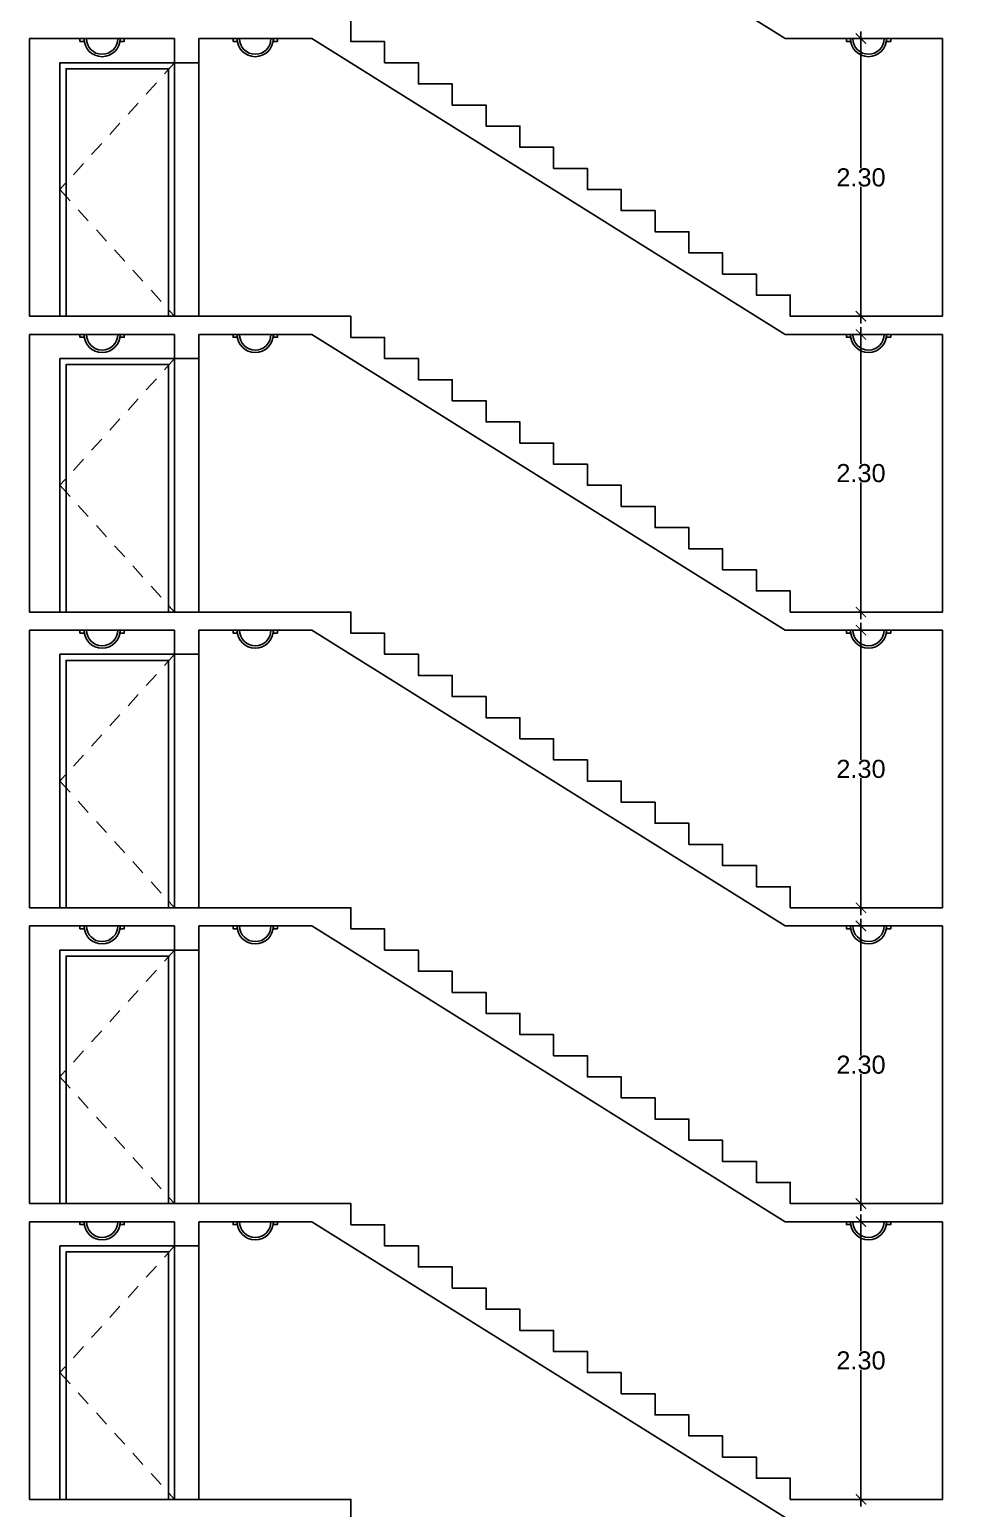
# Model space of a CAD drawing. Header units: millimetres. Extents: x 1217 to 2428, y 234 to 644.
# Drawn here: x 2189.37 to 2197.03, y 406.73 to 418.98 of the extents above; entities that cross this region are included whole.
import ezdxf

# ---------------------------------------------------------------- set-up
doc = ezdxf.new("R2010")
doc.units = ezdxf.units.MM
doc.linetypes.add('HIDDEN2', pattern=[0.1875, 0.125, -0.0625])
doc.layers.get('0').update_dxf_attribs({"lineweight": 5})
for name, color, linetype in [('0.1', 251, 'Continuous'), ('0.3', 6, 'Continuous'), ('MURO', 5, 'Continuous')]:
    doc.layers.add(name, color=color, linetype=linetype)
doc.styles.add('INTERARQ', font='arial.ttf')
doc.dimstyles.new('ESCALA_1-50', dxfattribs={"dimtxt": 0.15, "dimasz": 0.06, "dimexe": 0.18, "dimexo": 0.0625, "dimgap": 0, "dimtad": 0, "dimtih": 1, "dimtoh": 1, "dimzin": 0, "dimdsep": 46, "dimtxsty": 'INTERARQ', "dimblk": 'DIMTICK', "dimcen": 0, "dimse1": 1, "dimse2": 1, "dimclrd": 256, "dimclre": 1, "dimclrt": 2, "dimadec": 0, "dimazin": 0, "dimtfac": 4.5, "dimtofl": 0, "dimtmove": 2, "dimatfit": 3, "dimldrblk": 'DIMTICK', "dimfxl": 1, "dimtolj": 1, "dimtzin": 0, "dimarcsym": 0})

# ---------------------------------------------------------------- blocks, each defined once
blk = doc.blocks.new('DIMTICK')
at = {"color": 1}
for p, q in [((-1, 0), (1, 0)), ((0, 1), (0, -1))]:
    blk.add_line(p, q, dxfattribs=at)
at = {"color": 3, "const_width": 0.141}
blk.add_lwpolyline([(0.71, 0.71), (-0.71, -0.71)], dxfattribs=at)
blk = doc.blocks.new('*D1642')
at = {"layer": '0.1', "lineweight": -2, "ltscale": 3, "transparency": 16777216}
for p, q in [((2196.254, 418.841), (2196.254, 417.828)), ((2196.254, 416.661), (2196.254, 417.674))]:
    blk.add_line(p, q, dxfattribs=at)
at = {"layer": 'Defpoints', "color": 0, "ltscale": 3, "transparency": 16777216}
for p in [(2196.254, 418.901), (2196.667, 418.901, 0), (2196.667, 416.601, 0)]:
    blk.add_point(p, dxfattribs=at)
at = {"layer": '0.1', "lineweight": -2, "ltscale": 3, "transparency": 16777216, "xscale": 0.06, "yscale": 0.06, "zscale": 0.06}
for p, rotation in [((2196.254, 418.901), 90), ((2196.254, 416.601), 270)]:
    blk.add_blockref('DIMTICK', p, dxfattribs=dict(at, rotation=rotation))
at = {"layer": '0.1', "color": 2, "ltscale": 3, "transparency": 16777216, "insert": (2196.254, 417.751), "char_height": 0.15, "attachment_point": 5, "style": 'INTERARQ'}
blk.add_mtext('\\A1;2.30', dxfattribs=at)
blk = doc.blocks.new('*D1643')
at = {"layer": '0.1', "lineweight": -2, "ltscale": 3, "transparency": 16777216}
for p, q in [((2196.254, 416.391), (2196.254, 415.378)), ((2196.254, 414.211), (2196.254, 415.224))]:
    blk.add_line(p, q, dxfattribs=at)
at = {"layer": 'Defpoints', "color": 0, "ltscale": 3, "transparency": 16777216}
for p in [(2196.254, 416.451), (2196.667, 416.451, 0), (2196.667, 414.151, 0)]:
    blk.add_point(p, dxfattribs=at)
at = {"layer": '0.1', "lineweight": -2, "ltscale": 3, "transparency": 16777216, "xscale": 0.06, "yscale": 0.06, "zscale": 0.06}
for p, rotation in [((2196.254, 416.451), 90), ((2196.254, 414.151), 270)]:
    blk.add_blockref('DIMTICK', p, dxfattribs=dict(at, rotation=rotation))
at = {"layer": '0.1', "color": 2, "ltscale": 3, "transparency": 16777216, "insert": (2196.254, 415.301), "char_height": 0.15, "attachment_point": 5, "style": 'INTERARQ'}
blk.add_mtext('\\A1;2.30', dxfattribs=at)
blk = doc.blocks.new('*D1644')
at = {"layer": '0.1', "lineweight": -2, "ltscale": 3, "transparency": 16777216}
for p, q in [((2196.254, 413.941), (2196.254, 412.928)), ((2196.254, 411.761), (2196.254, 412.774))]:
    blk.add_line(p, q, dxfattribs=at)
at = {"layer": 'Defpoints', "color": 0, "ltscale": 3, "transparency": 16777216}
for p in [(2196.254, 414.001), (2196.667, 414.001, 0), (2196.667, 411.701, 0)]:
    blk.add_point(p, dxfattribs=at)
at = {"layer": '0.1', "lineweight": -2, "ltscale": 3, "transparency": 16777216, "xscale": 0.06, "yscale": 0.06, "zscale": 0.06}
for p, rotation in [((2196.254, 414.001), 90), ((2196.254, 411.701), 270)]:
    blk.add_blockref('DIMTICK', p, dxfattribs=dict(at, rotation=rotation))
at = {"layer": '0.1', "color": 2, "ltscale": 3, "transparency": 16777216, "insert": (2196.254, 412.851), "char_height": 0.15, "attachment_point": 5, "style": 'INTERARQ'}
blk.add_mtext('\\A1;2.30', dxfattribs=at)
blk = doc.blocks.new('*D1645')
at = {"layer": '0.1', "lineweight": -2, "ltscale": 3, "transparency": 16777216}
for p, q in [((2196.254, 411.491), (2196.254, 410.478)), ((2196.254, 409.311), (2196.254, 410.324))]:
    blk.add_line(p, q, dxfattribs=at)
at = {"layer": 'Defpoints', "color": 0, "ltscale": 3, "transparency": 16777216}
for p in [(2196.254, 411.551), (2196.667, 411.551, 0), (2196.667, 409.251, 0)]:
    blk.add_point(p, dxfattribs=at)
at = {"layer": '0.1', "lineweight": -2, "ltscale": 3, "transparency": 16777216, "xscale": 0.06, "yscale": 0.06, "zscale": 0.06}
for p, rotation in [((2196.254, 411.551), 90), ((2196.254, 409.251), 270)]:
    blk.add_blockref('DIMTICK', p, dxfattribs=dict(at, rotation=rotation))
at = {"layer": '0.1', "color": 2, "ltscale": 3, "transparency": 16777216, "insert": (2196.254, 410.401), "char_height": 0.15, "attachment_point": 5, "style": 'INTERARQ'}
blk.add_mtext('\\A1;2.30', dxfattribs=at)
blk = doc.blocks.new('*D1646')
at = {"layer": '0.1', "lineweight": -2, "ltscale": 3, "transparency": 16777216}
for p, q in [((2196.254, 409.041), (2196.254, 408.028)), ((2196.254, 406.861), (2196.254, 407.874))]:
    blk.add_line(p, q, dxfattribs=at)
at = {"layer": 'Defpoints', "color": 0, "ltscale": 3, "transparency": 16777216}
for p in [(2196.254, 409.101), (2196.667, 409.101, 0), (2196.667, 406.801, 0)]:
    blk.add_point(p, dxfattribs=at)
at = {"layer": '0.1', "lineweight": -2, "ltscale": 3, "transparency": 16777216, "xscale": 0.06, "yscale": 0.06, "zscale": 0.06}
for p, rotation in [((2196.254, 409.101), 90), ((2196.254, 406.801), 270)]:
    blk.add_blockref('DIMTICK', p, dxfattribs=dict(at, rotation=rotation))
at = {"layer": '0.1', "color": 2, "ltscale": 3, "transparency": 16777216, "insert": (2196.254, 407.951), "char_height": 0.15, "attachment_point": 5, "style": 'INTERARQ'}
blk.add_mtext('\\A1;2.30', dxfattribs=at)
blk = doc.blocks.new('*D1715')
at = {"layer": '0.1', "lineweight": -2, "ltscale": 3, "transparency": 16777216}
for start, end in [(101.3456, 137.7192), (142.207, 178.6544)]:
    blk.add_arc((2205.617, 387.071), 2.555, start, end, dxfattribs=at)
at = {"layer": 'Defpoints', "color": 0, "ltscale": 3, "transparency": 16777216}
for p in [(2196.562, 438.421, 0), (2204.091, 389.12), (2205.599, 387.171, 0), (2197.128, 387.071, 0), (2205.387, 387.071, 0)]:
    blk.add_point(p, dxfattribs=at)
at = {"layer": '0.1', "lineweight": -2, "ltscale": 3, "transparency": 16777216, "xscale": 0.06, "yscale": 0.06, "zscale": 0.06}
for p, rotation in [((2205.173, 389.587), 10.67281767583628), ((2203.062, 387.071), 269.3271823241639)]:
    blk.add_blockref('DIMTICK', p, dxfattribs=dict(at, rotation=rotation))
at = {"layer": '0.1', "color": 2, "ltscale": 3, "transparency": 16777216, "insert": (2203.66, 388.713), "char_height": 0.15, "attachment_point": 5, "style": 'INTERARQ'}
blk.add_mtext('\\A1;80°', dxfattribs=at)

msp = doc.modelspace()

# ---------------------------------------------------------------- linework, layer by layer
at = {"layer": '0.1', "linetype": 'ByBlock', "elevation": 0}
for points in [[(2189.81794, 418.90099), (2189.78415, 418.90099), (2189.78415, 418.87753), (2189.81794, 418.87753)], [(2190.15083, 418.90099), (2190.11704, 418.90099), (2190.11704, 418.87753), (2190.15083, 418.87753)], [(2191.08704, 418.90099), (2191.05326, 418.90099), (2191.05326, 418.87753), (2191.08704, 418.87753)], [(2191.41994, 418.90099), (2191.38615, 418.90099), (2191.38615, 418.87753), (2191.41994, 418.87753)], [(2196.16705, 418.90099), (2196.13327, 418.90099), (2196.13327, 418.87753), (2196.16705, 418.87753)], [(2196.49995, 418.90099), (2196.46616, 418.90099), (2196.46616, 418.87753), (2196.49995, 418.87753)], [(2189.81794, 416.45099), (2189.78415, 416.45099), (2189.78415, 416.42753), (2189.81794, 416.42753)], [(2190.15083, 416.45099), (2190.11704, 416.45099), (2190.11704, 416.42753), (2190.15083, 416.42753)], [(2191.08704, 416.45099), (2191.05326, 416.45099), (2191.05326, 416.42753), (2191.08704, 416.42753)], [(2191.41994, 416.45099), (2191.38615, 416.45099), (2191.38615, 416.42753), (2191.41994, 416.42753)], [(2196.16705, 416.45099), (2196.13327, 416.45099), (2196.13327, 416.42753), (2196.16705, 416.42753)], [(2196.49995, 416.45099), (2196.46616, 416.45099), (2196.46616, 416.42753), (2196.49995, 416.42753)], [(2189.81794, 414.00099), (2189.78415, 414.00099), (2189.78415, 413.97753), (2189.81794, 413.97753)], [(2190.15083, 414.00099), (2190.11704, 414.00099), (2190.11704, 413.97753), (2190.15083, 413.97753)], [(2191.08704, 414.00099), (2191.05326, 414.00099), (2191.05326, 413.97753), (2191.08704, 413.97753)], [(2191.41994, 414.00099), (2191.38615, 414.00099), (2191.38615, 413.97753), (2191.41994, 413.97753)], [(2196.16705, 414.00099), (2196.13327, 414.00099), (2196.13327, 413.97753), (2196.16705, 413.97753)], [(2196.49995, 414.00099), (2196.46616, 414.00099), (2196.46616, 413.97753), (2196.49995, 413.97753)], [(2189.81794, 411.55099), (2189.78415, 411.55099), (2189.78415, 411.52753), (2189.81794, 411.52753)], [(2190.15083, 411.55099), (2190.11704, 411.55099), (2190.11704, 411.52753), (2190.15083, 411.52753)], [(2191.08704, 411.55099), (2191.05326, 411.55099), (2191.05326, 411.52753), (2191.08704, 411.52753)], [(2191.41994, 411.55099), (2191.38615, 411.55099), (2191.38615, 411.52753), (2191.41994, 411.52753)], [(2196.16705, 411.55099), (2196.13327, 411.55099), (2196.13327, 411.52753), (2196.16705, 411.52753)], [(2196.49995, 411.55099), (2196.46616, 411.55099), (2196.46616, 411.52753), (2196.49995, 411.52753)], [(2189.81794, 409.10099), (2189.78415, 409.10099), (2189.78415, 409.07753), (2189.81794, 409.07753)], [(2190.15083, 409.10099), (2190.11704, 409.10099), (2190.11704, 409.07753), (2190.15083, 409.07753)], [(2191.08704, 409.10099), (2191.05326, 409.10099), (2191.05326, 409.07753), (2191.08704, 409.07753)], [(2191.41994, 409.10099), (2191.38615, 409.10099), (2191.38615, 409.07753), (2191.41994, 409.07753)], [(2196.16705, 409.10099), (2196.13327, 409.10099), (2196.13327, 409.07753), (2196.16705, 409.07753)], [(2196.49995, 409.10099), (2196.46616, 409.10099), (2196.46616, 409.07753), (2196.49995, 409.07753)]]:
    msp.add_lwpolyline(points, close=True, dxfattribs=at)
at = {"layer": '0.1', "linetype": 'HIDDEN2', "elevation": 0}
for points in [[(2195.99113, 418.90099), (2196.92811, 418.90099)], [(2190.56811, 418.70099), (2189.6187, 417.65099), (2190.56811, 416.60099)], [(2195.99113, 416.45099), (2196.92811, 416.45099)], [(2190.56811, 416.25099), (2189.6187, 415.20099), (2190.56811, 414.15099)], [(2195.99113, 414.00099), (2196.92811, 414.00099)], [(2190.56811, 413.80099), (2189.6187, 412.75099), (2190.56811, 411.70099)], [(2190.56811, 411.35099), (2189.6187, 410.30099), (2190.56811, 409.25099)], [(2190.56811, 408.90099), (2189.6187, 407.85099), (2190.56811, 406.80099)]]:
    msp.add_lwpolyline(points, dxfattribs=at)
at = {"layer": '0.1', "ltscale": 3, "elevation": 0}
for points in [[(2189.6187, 416.60099), (2189.6187, 418.70099), (2190.56811, 418.70099), (2190.56811, 416.60099)], [(2189.6687, 416.60099), (2189.6687, 418.65099), (2190.51811, 418.65099), (2190.51811, 416.60099)], [(2190.76811, 418.70099), (2190.76811, 416.60099)], [(2189.6187, 414.15099), (2189.6187, 416.25099), (2190.56811, 416.25099), (2190.56811, 414.15099)], [(2189.6687, 414.15099), (2189.6687, 416.20099), (2190.51811, 416.20099), (2190.51811, 414.15099)], [(2190.76811, 416.25099), (2190.76811, 414.15099)], [(2189.6187, 411.70099), (2189.6187, 413.80099), (2190.56811, 413.80099), (2190.56811, 411.70099)], [(2189.6687, 411.70099), (2189.6687, 413.75099), (2190.51811, 413.75099), (2190.51811, 411.70099)], [(2190.76811, 413.80099), (2190.76811, 411.70099)], [(2189.6187, 409.25099), (2189.6187, 411.35099), (2190.56811, 411.35099), (2190.56811, 409.25099)], [(2189.6687, 409.25099), (2189.6687, 411.30099), (2190.51811, 411.30099), (2190.51811, 409.25099)], [(2190.76811, 411.35099), (2190.76811, 409.25099)], [(2189.6187, 406.80099), (2189.6187, 408.90099), (2190.56811, 408.90099), (2190.56811, 406.80099)], [(2189.6687, 406.80099), (2189.6687, 408.85099), (2190.51811, 408.85099), (2190.51811, 406.80099)], [(2190.76811, 408.90099), (2190.76811, 406.80099)]]:
    msp.add_lwpolyline(points, dxfattribs=at)
at = {"layer": '0.1', "linetype": 'ByBlock'}
for centre, radius in [((2189.96749, 418.90099, 0), 0.14955), ((2189.96749, 418.90099, 0), 0.12955), ((2191.2366, 418.90099, 0), 0.14955), ((2191.2366, 418.90099, 0), 0.12955), ((2196.31661, 418.90099, 0), 0.14955), ((2196.31661, 418.90099, 0), 0.12955), ((2189.96749, 416.45099, 0), 0.14955), ((2189.96749, 416.45099, 0), 0.12955), ((2191.2366, 416.45099, 0), 0.14955), ((2191.2366, 416.45099, 0), 0.12955), ((2196.31661, 416.45099, 0), 0.14955), ((2196.31661, 416.45099, 0), 0.12955), ((2189.96749, 414.00099, 0), 0.14955), ((2189.96749, 414.00099, 0), 0.12955), ((2191.2366, 414.00099, 0), 0.14955), ((2191.2366, 414.00099, 0), 0.12955), ((2196.31661, 414.00099, 0), 0.14955), ((2196.31661, 414.00099, 0), 0.12955), ((2189.96749, 411.55099, 0), 0.14955), ((2189.96749, 411.55099, 0), 0.12955), ((2191.2366, 411.55099, 0), 0.14955), ((2191.2366, 411.55099, 0), 0.12955), ((2196.31661, 411.55099, 0), 0.14955), ((2196.31661, 411.55099, 0), 0.12955), ((2189.96749, 409.10099, 0), 0.14955), ((2189.96749, 409.10099, 0), 0.12955), ((2191.2366, 409.10099, 0), 0.14955), ((2191.2366, 409.10099, 0), 0.12955), ((2196.31661, 409.10099, 0), 0.14955), ((2196.31661, 409.10099, 0), 0.12955)]:
    msp.add_arc(centre, radius, 180, 0, dxfattribs=at)
at = {"layer": '0.3', "elevation": 0}
for points in [[(2190.56811, 418.70099), (2190.56811, 416.60099)], [(2190.76811, 418.70099), (2190.76811, 416.60099)], [(2190.56811, 416.25099), (2190.56811, 414.15099)], [(2190.76811, 416.25099), (2190.76811, 414.15099)], [(2190.56811, 413.80099), (2190.56811, 411.70099)], [(2190.76811, 413.80099), (2190.76811, 411.70099)], [(2190.56811, 411.35099), (2190.56811, 409.25099)], [(2190.76811, 411.35099), (2190.76811, 409.25099)], [(2190.56811, 408.90099), (2190.56811, 406.80099)], [(2190.76811, 408.90099), (2190.76811, 406.80099)]]:
    msp.add_lwpolyline(points, dxfattribs=at)
at = {"layer": 'MURO', "ltscale": 3}
for p, q in [((2191.70509, 418.90099, 0), (2190.76811, 418.90099, 0)), ((2191.70509, 416.45099, 0), (2190.76811, 416.45099, 0)), ((2191.70509, 414.00099, 0), (2190.76811, 414.00099, 0)), ((2191.70509, 411.55099, 0), (2190.76811, 411.55099, 0)), ((2191.70509, 409.10099, 0), (2190.76811, 409.10099, 0))]:
    msp.add_line(p, q, dxfattribs=at)
at = {"layer": 'MURO', "ltscale": 3, "elevation": 0}
for points in [[(2195.62509, 418.90099), (2191.70509, 421.35099)], [(2192.02811, 419.05099), (2192.02811, 418.87599), (2192.30811, 418.87599), (2192.30811, 418.70099), (2192.58811, 418.70099), (2192.58811, 418.52599), (2192.86811, 418.52599), (2192.86811, 418.35099), (2193.14811, 418.35099), (2193.14811, 418.17599), (2193.42811, 418.17599), (2193.42811, 418.00099), (2193.70811, 418.00099), (2193.70811, 417.82599), (2193.98811, 417.82599), (2193.98811, 417.65099), (2194.26811, 417.65099), (2194.26811, 417.47599), (2194.54811, 417.47599), (2194.54811, 417.30099), (2194.82811, 417.30099), (2194.82811, 417.12599), (2195.10811, 417.12599), (2195.10811, 416.95099), (2195.38811, 416.95099), (2195.38811, 416.77599), (2195.66811, 416.77599), (2195.66811, 416.60099), (2196.92811, 416.60099)], [(2189.36687, 418.90099), (2189.36687, 416.60099)], [(2190.56811, 418.90099), (2189.36687, 418.90099)], [(2190.56811, 418.90099), (2190.56811, 418.70099), (2190.76811, 418.70099), (2190.76811, 418.90099)], [(2191.70509, 418.90099), (2190.76811, 418.90099)], [(2195.62509, 416.45099), (2191.70509, 418.90099)], [(2196.92791, 418.90099), (2195.62509, 418.90099)], [(2195.75093, 418.90099), (2196.92791, 418.90099)], [(2196.92791, 416.60099), (2196.92791, 418.90099)], [(2189.36687, 416.60099), (2192.02811, 416.60099), (2192.02811, 416.42599), (2192.30811, 416.42599), (2192.30811, 416.25099), (2192.58811, 416.25099), (2192.58811, 416.07599), (2192.86811, 416.07599), (2192.86811, 415.90099), (2193.14811, 415.90099), (2193.14811, 415.72599), (2193.42811, 415.72599), (2193.42811, 415.55099), (2193.70811, 415.55099), (2193.70811, 415.37599), (2193.98811, 415.37599), (2193.98811, 415.20099), (2194.26811, 415.20099), (2194.26811, 415.02599), (2194.54811, 415.02599), (2194.54811, 414.85099), (2194.82811, 414.85099), (2194.82811, 414.67599), (2195.10811, 414.67599), (2195.10811, 414.50099), (2195.38811, 414.50099), (2195.38811, 414.32599), (2195.66811, 414.32599), (2195.66811, 414.15099), (2196.92811, 414.15099)], [(2189.36687, 416.45099), (2189.36687, 414.15099)], [(2190.56811, 416.45099), (2189.36687, 416.45099)], [(2190.56811, 416.45099), (2190.56811, 416.25099), (2190.76811, 416.25099), (2190.76811, 416.45099)], [(2191.70509, 416.45099), (2190.76811, 416.45099)], [(2195.62509, 414.00099), (2191.70509, 416.45099)], [(2196.92791, 416.45099), (2195.62509, 416.45099)], [(2195.75093, 416.45099), (2196.92791, 416.45099)], [(2196.92791, 414.15099), (2196.92791, 416.45099)], [(2189.36687, 414.15099), (2192.02811, 414.15099), (2192.02811, 413.97599), (2192.30811, 413.97599), (2192.30811, 413.80099), (2192.58811, 413.80099), (2192.58811, 413.62599), (2192.86811, 413.62599), (2192.86811, 413.45099), (2193.14811, 413.45099), (2193.14811, 413.27599), (2193.42811, 413.27599), (2193.42811, 413.10099), (2193.70811, 413.10099), (2193.70811, 412.92599), (2193.98811, 412.92599), (2193.98811, 412.75099), (2194.26811, 412.75099), (2194.26811, 412.57599), (2194.54811, 412.57599), (2194.54811, 412.40099), (2194.82811, 412.40099), (2194.82811, 412.22599), (2195.10811, 412.22599), (2195.10811, 412.05099), (2195.38811, 412.05099), (2195.38811, 411.87599), (2195.66811, 411.87599), (2195.66811, 411.70099), (2196.92811, 411.70099)], [(2189.36687, 414.00099), (2189.36687, 411.70099)], [(2190.56811, 414.00099), (2189.36687, 414.00099)], [(2190.56811, 414.00099), (2190.56811, 413.80099), (2190.76811, 413.80099), (2190.76811, 414.00099)], [(2191.70509, 414.00099), (2190.76811, 414.00099)], [(2195.62509, 411.55099), (2191.70509, 414.00099)], [(2196.92791, 414.00099), (2195.62509, 414.00099)], [(2195.75093, 414.00099), (2196.92791, 414.00099)], [(2196.92791, 411.70099), (2196.92791, 414.00099)], [(2189.36687, 411.70099), (2192.02811, 411.70099), (2192.02811, 411.52599), (2192.30811, 411.52599), (2192.30811, 411.35099), (2192.58811, 411.35099), (2192.58811, 411.17599), (2192.86811, 411.17599), (2192.86811, 411.00099), (2193.14811, 411.00099), (2193.14811, 410.82599), (2193.42811, 410.82599), (2193.42811, 410.65099), (2193.70811, 410.65099), (2193.70811, 410.47599), (2193.98811, 410.47599), (2193.98811, 410.30099), (2194.26811, 410.30099), (2194.26811, 410.12599), (2194.54811, 410.12599), (2194.54811, 409.95099), (2194.82811, 409.95099), (2194.82811, 409.77599), (2195.10811, 409.77599), (2195.10811, 409.60099), (2195.38811, 409.60099), (2195.38811, 409.42599), (2195.66811, 409.42599), (2195.66811, 409.25099), (2196.92811, 409.25099)], [(2189.36687, 411.55099), (2189.36687, 409.25099)], [(2190.56811, 411.55099), (2189.36687, 411.55099)], [(2190.56811, 411.55099), (2190.56811, 411.35099), (2190.76811, 411.35099), (2190.76811, 411.55099)], [(2191.70509, 411.55099), (2190.76811, 411.55099)], [(2195.62509, 409.10099), (2191.70509, 411.55099)], [(2196.92791, 411.55099), (2195.62509, 411.55099)], [(2195.75093, 411.55099), (2196.92791, 411.55099)], [(2196.92791, 409.25099), (2196.92791, 411.55099)], [(2189.36687, 409.25099), (2192.02811, 409.25099), (2192.02811, 409.07599), (2192.30811, 409.07599), (2192.30811, 408.90099), (2192.58811, 408.90099), (2192.58811, 408.72599), (2192.86811, 408.72599), (2192.86811, 408.55099), (2193.14811, 408.55099), (2193.14811, 408.37599), (2193.42811, 408.37599), (2193.42811, 408.20099), (2193.70811, 408.20099), (2193.70811, 408.02599), (2193.98811, 408.02599), (2193.98811, 407.85099), (2194.26811, 407.85099), (2194.26811, 407.67599), (2194.54811, 407.67599), (2194.54811, 407.50099), (2194.82811, 407.50099), (2194.82811, 407.32599), (2195.10811, 407.32599), (2195.10811, 407.15099), (2195.38811, 407.15099), (2195.38811, 406.97599), (2195.66811, 406.97599), (2195.66811, 406.80099), (2196.92811, 406.80099)], [(2189.36687, 409.10099), (2189.36687, 406.80099)], [(2190.56811, 409.10099), (2189.36687, 409.10099)], [(2190.56811, 409.10099), (2190.56811, 408.90099), (2190.76811, 408.90099), (2190.76811, 409.10099)], [(2191.70509, 409.10099), (2190.76811, 409.10099)], [(2195.62509, 406.65099), (2191.70509, 409.10099)], [(2196.92791, 409.10099), (2195.62509, 409.10099)], [(2195.75093, 409.10099), (2196.92791, 409.10099)], [(2196.92791, 406.80099), (2196.92791, 409.10099)], [(2189.36687, 406.80099), (2192.02811, 406.80099), (2192.02811, 406.62599)]]:
    msp.add_lwpolyline(points, dxfattribs=at)

# ---------------------------------------------------------------- dimensions: what is measured, and where the dimension line sits
at = {"layer": '0.1', "ltscale": 3}
dim = msp.add_angular_dim_2l(base=(2204.09125, 389.12025), line1=((2205.59923, 387.171, 0), (2196.56247, 438.421, 0)), line2=((2205.3868, 387.07099, 0), (2197.12791, 387.07099, 0)), dimstyle='ESCALA_1-50', dxfattribs=at)
dim.commit()
dim.dimension.update_dxf_attribs({"geometry": '*D1715', "text_midpoint": (2203.65978, 388.71318)})
for base, p1, p2, picture, middle in [((2196.25422, 418.90099, 0), (2196.6672, 416.60099, 0), (2196.6672, 418.90099, 0), '*D1642', (2196.25422, 417.75099, 0)), ((2196.25422, 416.45099, 0), (2196.6672, 414.15099, 0), (2196.6672, 416.45099, 0), '*D1643', (2196.25422, 415.30099, 0)), ((2196.25422, 414.00099, 0), (2196.6672, 411.70099, 0), (2196.6672, 414.00099, 0), '*D1644', (2196.25422, 412.85099, 0)), ((2196.25422, 411.55099, 0), (2196.6672, 409.25099, 0), (2196.6672, 411.55099, 0), '*D1645', (2196.25422, 410.40099, 0)), ((2196.25422, 409.10099, 0), (2196.6672, 406.80099, 0), (2196.6672, 409.10099, 0), '*D1646', (2196.25422, 407.95099, 0))]:
    dim = msp.add_linear_dim(base=base, p1=p1, p2=p2, angle=90, dimstyle='ESCALA_1-50', dxfattribs=at)
    dim.commit()
    dim.dimension.update_dxf_attribs({"geometry": picture, "text_midpoint": middle})

doc.saveas('drawing.dxf')
